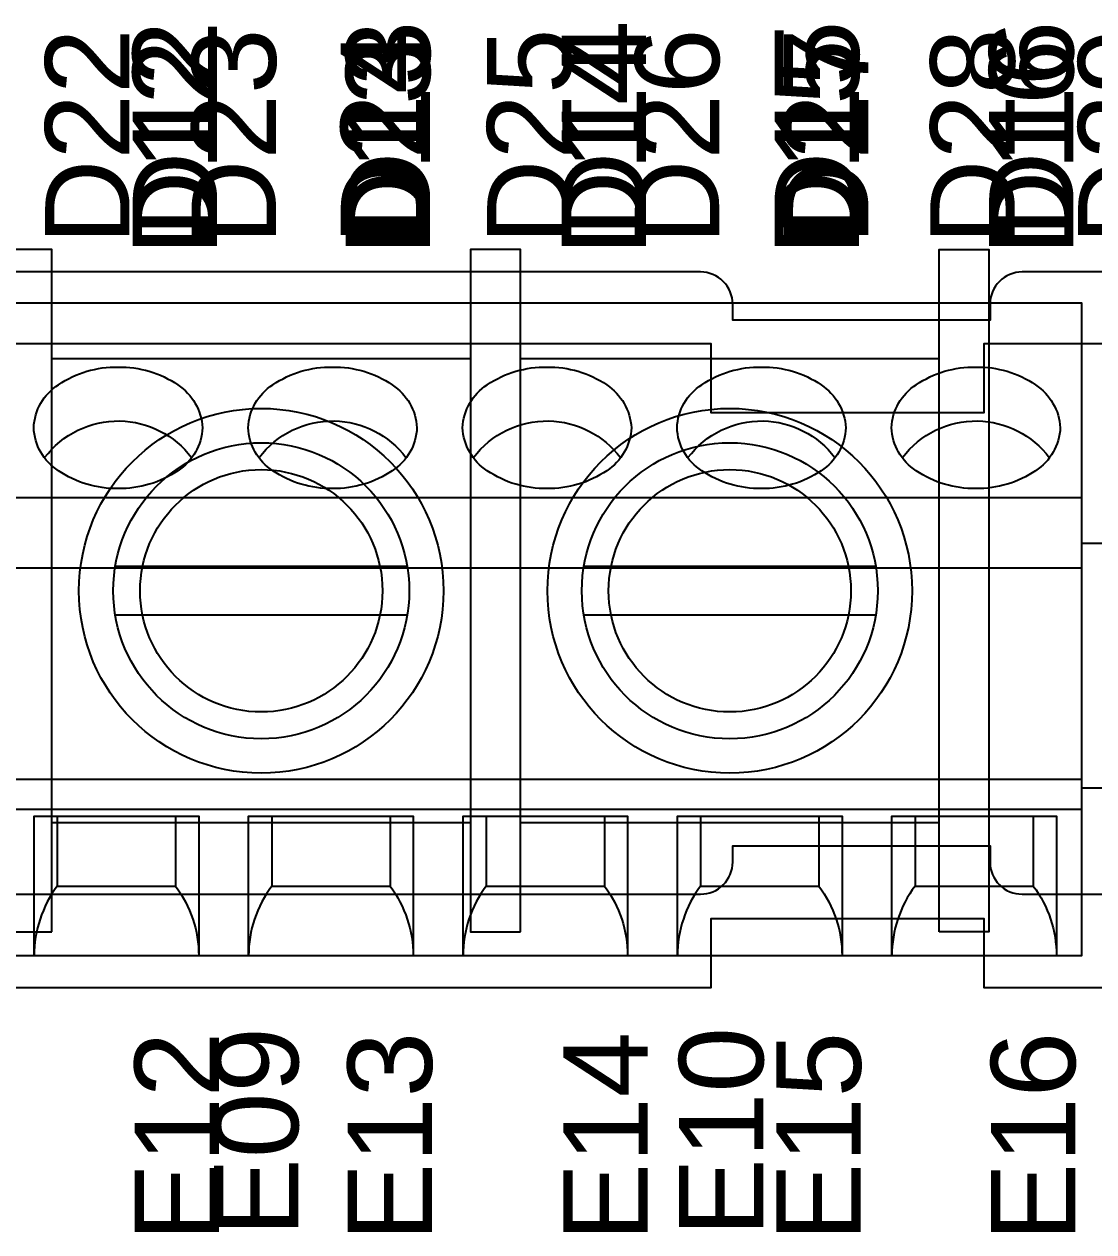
# Model space of a CAD drawing. Extents: x 0.3 to 23.7, y 0.2 to 17.5.
# Drawn here: x 21.396 to 22.394, y 3.216 to 4.342 of the extents above; entities that cross this region are included whole.
import ezdxf

# ---------------------------------------------------------------- set-up
doc = ezdxf.new("R2010")
doc.units = 0
doc.header["$MEASUREMENT"] = 0
for name, color, linetype in [('3_01__0-__EMPTY', 7, 'CONTINUOUS'), ('3_02__91___10__RTD_-_TC', 7, 'CONTINUOUS'), ('3_03__9X___10__RTD', 7, 'CONTINUOUS'), ('3_04__C-___4__DI_-__3__DO_', 7, 'CONTINUOUS'), ('3_05__2X___8__DO__STANDARD', 7, 'CONTINUOUS'), ('3_06__2A___8__DO__STANDARD', 7, 'CONTINUOUS'), ('3_07__2B___8__DO__STANDARD', 7, 'CONTINUOUS'), ('3_08__2C___8__DO__STANDARD', 7, 'CONTINUOUS'), ('3_09__3-___8__DI', 7, 'CONTINUOUS'), ('3_10__5-___8__AI', 7, 'CONTINUOUS'), ('3_11__6-___4__AI_-__4__AO_', 7, 'CONTINUOUS'), ('3_12__D-___14__DI', 7, 'CONTINUOUS'), ('4_01__0-__EMPTY', 7, 'CONTINUOUS'), ('4_02__71___3__AVI__300_VAC', 7, 'CONTINUOUS'), ('4_03__74___3__ACI_-__3__AV', 7, 'CONTINUOUS'), ('4_04__C-___4__DI_-__3__DO_', 7, 'CONTINUOUS'), ('4_05__2X___8__DO__STANDARD', 7, 'CONTINUOUS'), ('4_06__2A___8__DO__STANDARD', 7, 'CONTINUOUS'), ('4_07__2B___8__DO__STANDARD', 7, 'CONTINUOUS'), ('4_08__2C___8__DO__STANDARD', 7, 'CONTINUOUS'), ('4_09__3-___8__DI', 7, 'CONTINUOUS'), ('4_10__5-___8__AI', 7, 'CONTINUOUS'), ('4_11__6-___4__AI_-__4__AO_', 7, 'CONTINUOUS'), ('4_12__D-___14__DI', 7, 'CONTINUOUS')]:
    doc.layers.add(name, color=color, linetype=linetype)
doc.styles.add('ARIAL', font='arial.ttf')

msp = doc.modelspace()

# ---------------------------------------------------------------- linework, layer by layer
at = {"layer": '4_01__0-__EMPTY'}
msp.add_lwpolyline([(21.0619, 3.531), (22.0271, 3.531, 0.414214), (22.057, 3.5608), (22.057, 3.576), (22.297, 3.576), (22.297, 3.5608, 0.414214), (22.3269, 3.531), (22.6846, 3.531, 0.414973), (22.7145, 3.5608), (22.7145, 4.0811, 0.414973), (22.6846, 4.111), (22.3269, 4.111, 0.414214), (22.297, 4.0811), (22.297, 4.066), (22.057, 4.066), (22.057, 4.0811, 0.414214), (22.0271, 4.111), (21.0619, 4.111, 0.414214)], format="xyb", dxfattribs=at)
at = {"layer": '4_02__71___3__AVI__300_VAC'}
msp.add_lwpolyline([(21.03, 3.444), (22.0369, 3.444), (22.0369, 3.444), (22.0369, 3.5082), (22.2912, 3.5082), (22.2912, 3.444), (22.6685, 3.444, 0.423291), (22.7153, 3.4894), (22.7153, 3.9984), (22.7153, 3.9984, 0.423291), (22.6685, 4.0439), (22.2912, 4.0439), (22.2912, 3.9796), (22.0369, 3.9796), (22.0369, 4.0439), (22.0369, 4.0439), (21.03, 4.0439)], format="xyb", dxfattribs=at)
at = {"layer": '4_03__74___3__ACI_-__3__AV'}
for points in [[(21.422, 3.4957), (21.422, 4.1319), (21.3756, 4.1319), (21.3756, 3.4957)], [(21.859, 3.4957), (21.859, 4.1319), (21.8126, 4.1319), (21.8126, 3.4957)], [(22.2496, 3.4957), (22.2496, 4.1319), (22.296, 4.1319), (22.296, 3.4957)]]:
    msp.add_lwpolyline(points, close=True, dxfattribs=at)
for points in [[(21.8126, 4.0301), (21.422, 4.0301)], [(22.2496, 4.0301), (21.859, 4.0301)], [(21.7534, 3.8363), (21.4811, 3.8363)], [(22.1904, 3.8363), (21.9181, 3.8363)], [(21.4811, 3.7913), (21.7534, 3.7913)], [(21.9181, 3.7913), (22.1904, 3.7913)], [(21.8126, 3.5976), (21.422, 3.5976)], [(22.2496, 3.5976), (21.859, 3.5976)]]:
    msp.add_lwpolyline(points, dxfattribs=at)
for centre, radius in [((21.6173, 3.8138), 0.17), ((22.0543, 3.8138), 0.17), ((21.6173, 3.8138), 0.138), ((22.0543, 3.8138), 0.138), ((21.6173, 3.8138), 0.113), ((22.0543, 3.8138), 0.113)]:
    msp.add_circle(centre, radius, dxfattribs=at)
at = {"layer": '4_04__C-___4__DI_-__3__DO_'}
msp.add_lwpolyline([(20.7822, 4.0822), (22.3822, 4.0822), (22.3822, 3.4735), (20.7822, 3.4735)], close=True, dxfattribs=at)
for points in [[(21.4051, 3.9658, -0.244062), (21.4281, 4.0058, -0.154167), (21.4838, 4.0224, -0.154167), (21.5395, 4.0058, -0.236767), (21.5625, 3.9658, -0.24406), (21.5395, 3.9257, -0.154167), (21.4838, 3.9091, -0.154167), (21.4281, 3.9257, -0.244061)], [(21.6051, 3.9658, -0.244062), (21.6281, 4.0058, -0.154167), (21.6838, 4.0224, -0.154167), (21.7395, 4.0058, -0.236767), (21.7625, 3.9658, -0.24406), (21.7395, 3.9257, -0.154167), (21.6838, 3.9091, -0.154167), (21.6281, 3.9257, -0.244061)], [(21.8051, 3.9658, -0.244062), (21.8281, 4.0058, -0.154167), (21.8838, 4.0224, -0.154167), (21.9395, 4.0058, -0.236767), (21.9625, 3.9658, -0.24406), (21.9395, 3.9257, -0.154167), (21.8838, 3.9091, -0.154167), (21.8281, 3.9257, -0.244061)], [(22.0051, 3.9658, -0.244062), (22.0281, 4.0058, -0.154167), (22.0838, 4.0224, -0.154167), (22.1395, 4.0058, -0.236767), (22.1625, 3.9658, -0.24406), (22.1395, 3.9257, -0.154167), (22.0838, 3.9091, -0.154167), (22.0281, 3.9257, -0.244061)], [(22.2051, 3.9658, -0.244062), (22.2281, 4.0058, -0.154167), (22.2838, 4.0224, -0.154167), (22.3395, 4.0058, -0.236767), (22.3625, 3.9658, -0.24406), (22.3395, 3.9257, -0.154167), (22.2838, 3.9091, -0.154167), (22.2281, 3.9257, -0.244061)]]:
    msp.add_lwpolyline(points, format="xyb", close=True, dxfattribs=at)
for points in [[(21.4152, 3.9377, -0.001746), (21.4153, 3.9379, -0.240907), (21.4854, 3.9721, -0.231198), (21.5523, 3.9379, -0.005828), (21.5526, 3.9379)], [(21.6152, 3.9377, -0.001746), (21.6153, 3.9379, -0.240907), (21.6854, 3.9721, -0.231198), (21.7523, 3.9379, -0.005828), (21.7526, 3.9379)], [(21.8152, 3.9377, -0.001746), (21.8153, 3.9379, -0.240907), (21.8854, 3.9721, -0.231198), (21.9523, 3.9379, -0.005828), (21.9526, 3.9379)], [(22.0152, 3.9377, -0.001746), (22.0153, 3.9379, -0.240907), (22.0854, 3.9721, -0.231198), (22.1523, 3.9379, -0.005828), (22.1526, 3.9379)], [(22.2152, 3.9377, -0.001746), (22.2153, 3.9379, -0.240907), (22.2854, 3.9721, -0.231198), (22.3523, 3.9379, -0.005828), (22.3526, 3.9379)], [(22.3822, 3.8581), (22.5429, 3.8581, -0.414169), (22.5822, 3.8187), (22.5822, 3.6691, -0.414258), (22.5429, 3.6298), (22.3822, 3.6298)], [(21.4271, 3.6036), (21.4271, 3.5385, 0.162853), (21.4055, 3.4735, 1.944453)], [(21.5374, 3.6036), (21.5374, 3.5385, -0.162853), (21.559, 3.4735, -1.944453)], [(21.6271, 3.6036), (21.6271, 3.5385, 0.162853), (21.6055, 3.4735, 1.944453)], [(21.7374, 3.6036), (21.7374, 3.5385, -0.162853), (21.759, 3.4735, -1.944453)], [(21.8271, 3.6036), (21.8271, 3.5385, 0.162853), (21.8055, 3.4735, 1.944453)], [(21.9374, 3.6036), (21.9374, 3.5385, -0.162853), (21.959, 3.4735, -1.944453)], [(22.0271, 3.6036), (22.0271, 3.5385, 0.162853), (22.0055, 3.4735, 1.944453)], [(22.1374, 3.6036), (22.1374, 3.5385, -0.162853), (22.159, 3.4735, -1.944453)], [(22.2271, 3.6036), (22.2271, 3.5385, 0.162853), (22.2055, 3.4735, 1.944453)], [(22.3374, 3.6036), (22.3374, 3.5385, -0.162853), (22.359, 3.4735, -1.944453)]]:
    msp.add_lwpolyline(points, format="xyb", dxfattribs=at)
for points in [[(20.7822, 3.9006), (22.3822, 3.9006)], [(20.7822, 3.8352), (22.3822, 3.8352)], [(20.7822, 3.6381), (22.3822, 3.6381)], [(20.7822, 3.6103), (22.3822, 3.6103)], [(21.4055, 3.4735), (21.4055, 3.6036), (21.559, 3.6036), (21.559, 3.4735)], [(21.6055, 3.4735), (21.6055, 3.6036), (21.759, 3.6036), (21.759, 3.4735)], [(21.8055, 3.4735), (21.8055, 3.6036), (21.959, 3.6036), (21.959, 3.4735)], [(22.0055, 3.4735), (22.0055, 3.6036), (22.159, 3.6036), (22.159, 3.4735)], [(22.2055, 3.4735), (22.2055, 3.6036), (22.359, 3.6036), (22.359, 3.4735)], [(21.4271, 3.5385), (21.5374, 3.5385)], [(21.6271, 3.5385), (21.7374, 3.5385)], [(21.8271, 3.5385), (21.9374, 3.5385)], [(22.0271, 3.5385), (22.1374, 3.5385)], [(22.2271, 3.5385), (22.3374, 3.5385)]]:
    msp.add_lwpolyline(points, dxfattribs=at)
at = {"layer": '4_05__2X___8__DO__STANDARD'}
msp.add_lwpolyline([(20.7822, 4.0822), (22.3822, 4.0822), (22.3822, 3.4735), (20.7822, 3.4735)], close=True, dxfattribs=at)
for points in [[(21.4051, 3.9658, -0.244062), (21.4281, 4.0058, -0.154167), (21.4838, 4.0224, -0.154167), (21.5395, 4.0058, -0.236767), (21.5625, 3.9658, -0.24406), (21.5395, 3.9257, -0.154167), (21.4838, 3.9091, -0.154167), (21.4281, 3.9257, -0.244061)], [(21.6051, 3.9658, -0.244062), (21.6281, 4.0058, -0.154167), (21.6838, 4.0224, -0.154167), (21.7395, 4.0058, -0.236767), (21.7625, 3.9658, -0.24406), (21.7395, 3.9257, -0.154167), (21.6838, 3.9091, -0.154167), (21.6281, 3.9257, -0.244061)], [(21.8051, 3.9658, -0.244062), (21.8281, 4.0058, -0.154167), (21.8838, 4.0224, -0.154167), (21.9395, 4.0058, -0.236767), (21.9625, 3.9658, -0.24406), (21.9395, 3.9257, -0.154167), (21.8838, 3.9091, -0.154167), (21.8281, 3.9257, -0.244061)], [(22.0051, 3.9658, -0.244062), (22.0281, 4.0058, -0.154167), (22.0838, 4.0224, -0.154167), (22.1395, 4.0058, -0.236767), (22.1625, 3.9658, -0.24406), (22.1395, 3.9257, -0.154167), (22.0838, 3.9091, -0.154167), (22.0281, 3.9257, -0.244061)], [(22.2051, 3.9658, -0.244062), (22.2281, 4.0058, -0.154167), (22.2838, 4.0224, -0.154167), (22.3395, 4.0058, -0.236767), (22.3625, 3.9658, -0.24406), (22.3395, 3.9257, -0.154167), (22.2838, 3.9091, -0.154167), (22.2281, 3.9257, -0.244061)]]:
    msp.add_lwpolyline(points, format="xyb", close=True, dxfattribs=at)
for points in [[(21.4152, 3.9377, -0.001746), (21.4153, 3.9379, -0.240907), (21.4854, 3.9721, -0.231198), (21.5523, 3.9379, -0.005828), (21.5526, 3.9379)], [(21.6152, 3.9377, -0.001746), (21.6153, 3.9379, -0.240907), (21.6854, 3.9721, -0.231198), (21.7523, 3.9379, -0.005828), (21.7526, 3.9379)], [(21.8152, 3.9377, -0.001746), (21.8153, 3.9379, -0.240907), (21.8854, 3.9721, -0.231198), (21.9523, 3.9379, -0.005828), (21.9526, 3.9379)], [(22.0152, 3.9377, -0.001746), (22.0153, 3.9379, -0.240907), (22.0854, 3.9721, -0.231198), (22.1523, 3.9379, -0.005828), (22.1526, 3.9379)], [(22.2152, 3.9377, -0.001746), (22.2153, 3.9379, -0.240907), (22.2854, 3.9721, -0.231198), (22.3523, 3.9379, -0.005828), (22.3526, 3.9379)], [(22.3822, 3.8581), (22.5429, 3.8581, -0.414169), (22.5822, 3.8187), (22.5822, 3.6691, -0.414258), (22.5429, 3.6298), (22.3822, 3.6298)], [(21.4271, 3.6036), (21.4271, 3.5385, 0.162853), (21.4055, 3.4735, 1.944453)], [(21.5374, 3.6036), (21.5374, 3.5385, -0.162853), (21.559, 3.4735, -1.944453)], [(21.6271, 3.6036), (21.6271, 3.5385, 0.162853), (21.6055, 3.4735, 1.944453)], [(21.7374, 3.6036), (21.7374, 3.5385, -0.162853), (21.759, 3.4735, -1.944453)], [(21.8271, 3.6036), (21.8271, 3.5385, 0.162853), (21.8055, 3.4735, 1.944453)], [(21.9374, 3.6036), (21.9374, 3.5385, -0.162853), (21.959, 3.4735, -1.944453)], [(22.0271, 3.6036), (22.0271, 3.5385, 0.162853), (22.0055, 3.4735, 1.944453)], [(22.1374, 3.6036), (22.1374, 3.5385, -0.162853), (22.159, 3.4735, -1.944453)], [(22.2271, 3.6036), (22.2271, 3.5385, 0.162853), (22.2055, 3.4735, 1.944453)], [(22.3374, 3.6036), (22.3374, 3.5385, -0.162853), (22.359, 3.4735, -1.944453)]]:
    msp.add_lwpolyline(points, format="xyb", dxfattribs=at)
for points in [[(20.7822, 3.9006), (22.3822, 3.9006)], [(20.7822, 3.8352), (22.3822, 3.8352)], [(20.7822, 3.6381), (22.3822, 3.6381)], [(20.7822, 3.6103), (22.3822, 3.6103)], [(21.4055, 3.4735), (21.4055, 3.6036), (21.559, 3.6036), (21.559, 3.4735)], [(21.6055, 3.4735), (21.6055, 3.6036), (21.759, 3.6036), (21.759, 3.4735)], [(21.8055, 3.4735), (21.8055, 3.6036), (21.959, 3.6036), (21.959, 3.4735)], [(22.0055, 3.4735), (22.0055, 3.6036), (22.159, 3.6036), (22.159, 3.4735)], [(22.2055, 3.4735), (22.2055, 3.6036), (22.359, 3.6036), (22.359, 3.4735)], [(21.4271, 3.5385), (21.5374, 3.5385)], [(21.6271, 3.5385), (21.7374, 3.5385)], [(21.8271, 3.5385), (21.9374, 3.5385)], [(22.0271, 3.5385), (22.1374, 3.5385)], [(22.2271, 3.5385), (22.3374, 3.5385)]]:
    msp.add_lwpolyline(points, dxfattribs=at)
at = {"layer": '4_06__2A___8__DO__STANDARD'}
msp.add_lwpolyline([(20.7822, 4.0822), (22.3822, 4.0822), (22.3822, 3.4735), (20.7822, 3.4735)], close=True, dxfattribs=at)
for points in [[(21.4051, 3.9658, -0.244062), (21.4281, 4.0058, -0.154167), (21.4838, 4.0224, -0.154167), (21.5395, 4.0058, -0.236767), (21.5625, 3.9658, -0.24406), (21.5395, 3.9257, -0.154167), (21.4838, 3.9091, -0.154167), (21.4281, 3.9257, -0.244061)], [(21.6051, 3.9658, -0.244062), (21.6281, 4.0058, -0.154167), (21.6838, 4.0224, -0.154167), (21.7395, 4.0058, -0.236767), (21.7625, 3.9658, -0.24406), (21.7395, 3.9257, -0.154167), (21.6838, 3.9091, -0.154167), (21.6281, 3.9257, -0.244061)], [(21.8051, 3.9658, -0.244062), (21.8281, 4.0058, -0.154167), (21.8838, 4.0224, -0.154167), (21.9395, 4.0058, -0.236767), (21.9625, 3.9658, -0.24406), (21.9395, 3.9257, -0.154167), (21.8838, 3.9091, -0.154167), (21.8281, 3.9257, -0.244061)], [(22.0051, 3.9658, -0.244062), (22.0281, 4.0058, -0.154167), (22.0838, 4.0224, -0.154167), (22.1395, 4.0058, -0.236767), (22.1625, 3.9658, -0.24406), (22.1395, 3.9257, -0.154167), (22.0838, 3.9091, -0.154167), (22.0281, 3.9257, -0.244061)], [(22.2051, 3.9658, -0.244062), (22.2281, 4.0058, -0.154167), (22.2838, 4.0224, -0.154167), (22.3395, 4.0058, -0.236767), (22.3625, 3.9658, -0.24406), (22.3395, 3.9257, -0.154167), (22.2838, 3.9091, -0.154167), (22.2281, 3.9257, -0.244061)]]:
    msp.add_lwpolyline(points, format="xyb", close=True, dxfattribs=at)
for points in [[(21.4152, 3.9377, -0.001746), (21.4153, 3.9379, -0.240907), (21.4854, 3.9721, -0.231198), (21.5523, 3.9379, -0.005828), (21.5526, 3.9379)], [(21.6152, 3.9377, -0.001746), (21.6153, 3.9379, -0.240907), (21.6854, 3.9721, -0.231198), (21.7523, 3.9379, -0.005828), (21.7526, 3.9379)], [(21.8152, 3.9377, -0.001746), (21.8153, 3.9379, -0.240907), (21.8854, 3.9721, -0.231198), (21.9523, 3.9379, -0.005828), (21.9526, 3.9379)], [(22.0152, 3.9377, -0.001746), (22.0153, 3.9379, -0.240907), (22.0854, 3.9721, -0.231198), (22.1523, 3.9379, -0.005828), (22.1526, 3.9379)], [(22.2152, 3.9377, -0.001746), (22.2153, 3.9379, -0.240907), (22.2854, 3.9721, -0.231198), (22.3523, 3.9379, -0.005828), (22.3526, 3.9379)], [(22.3822, 3.8581), (22.5429, 3.8581, -0.414169), (22.5822, 3.8187), (22.5822, 3.6691, -0.414258), (22.5429, 3.6298), (22.3822, 3.6298)], [(21.4271, 3.6036), (21.4271, 3.5385, 0.162853), (21.4055, 3.4735, 1.944453)], [(21.5374, 3.6036), (21.5374, 3.5385, -0.162853), (21.559, 3.4735, -1.944453)], [(21.6271, 3.6036), (21.6271, 3.5385, 0.162853), (21.6055, 3.4735, 1.944453)], [(21.7374, 3.6036), (21.7374, 3.5385, -0.162853), (21.759, 3.4735, -1.944453)], [(21.8271, 3.6036), (21.8271, 3.5385, 0.162853), (21.8055, 3.4735, 1.944453)], [(21.9374, 3.6036), (21.9374, 3.5385, -0.162853), (21.959, 3.4735, -1.944453)], [(22.0271, 3.6036), (22.0271, 3.5385, 0.162853), (22.0055, 3.4735, 1.944453)], [(22.1374, 3.6036), (22.1374, 3.5385, -0.162853), (22.159, 3.4735, -1.944453)], [(22.2271, 3.6036), (22.2271, 3.5385, 0.162853), (22.2055, 3.4735, 1.944453)], [(22.3374, 3.6036), (22.3374, 3.5385, -0.162853), (22.359, 3.4735, -1.944453)]]:
    msp.add_lwpolyline(points, format="xyb", dxfattribs=at)
for points in [[(20.7822, 3.9006), (22.3822, 3.9006)], [(20.7822, 3.8352), (22.3822, 3.8352)], [(20.7822, 3.6381), (22.3822, 3.6381)], [(20.7822, 3.6103), (22.3822, 3.6103)], [(21.4055, 3.4735), (21.4055, 3.6036), (21.559, 3.6036), (21.559, 3.4735)], [(21.6055, 3.4735), (21.6055, 3.6036), (21.759, 3.6036), (21.759, 3.4735)], [(21.8055, 3.4735), (21.8055, 3.6036), (21.959, 3.6036), (21.959, 3.4735)], [(22.0055, 3.4735), (22.0055, 3.6036), (22.159, 3.6036), (22.159, 3.4735)], [(22.2055, 3.4735), (22.2055, 3.6036), (22.359, 3.6036), (22.359, 3.4735)], [(21.4271, 3.5385), (21.5374, 3.5385)], [(21.6271, 3.5385), (21.7374, 3.5385)], [(21.8271, 3.5385), (21.9374, 3.5385)], [(22.0271, 3.5385), (22.1374, 3.5385)], [(22.2271, 3.5385), (22.3374, 3.5385)]]:
    msp.add_lwpolyline(points, dxfattribs=at)
at = {"layer": '4_07__2B___8__DO__STANDARD'}
msp.add_lwpolyline([(20.7822, 4.0822), (22.3822, 4.0822), (22.3822, 3.4735), (20.7822, 3.4735)], close=True, dxfattribs=at)
for points in [[(21.4051, 3.9658, -0.244062), (21.4281, 4.0058, -0.154167), (21.4838, 4.0224, -0.154167), (21.5395, 4.0058, -0.236767), (21.5625, 3.9658, -0.24406), (21.5395, 3.9257, -0.154167), (21.4838, 3.9091, -0.154167), (21.4281, 3.9257, -0.244061)], [(21.6051, 3.9658, -0.244062), (21.6281, 4.0058, -0.154167), (21.6838, 4.0224, -0.154167), (21.7395, 4.0058, -0.236767), (21.7625, 3.9658, -0.24406), (21.7395, 3.9257, -0.154167), (21.6838, 3.9091, -0.154167), (21.6281, 3.9257, -0.244061)], [(21.8051, 3.9658, -0.244062), (21.8281, 4.0058, -0.154167), (21.8838, 4.0224, -0.154167), (21.9395, 4.0058, -0.236767), (21.9625, 3.9658, -0.24406), (21.9395, 3.9257, -0.154167), (21.8838, 3.9091, -0.154167), (21.8281, 3.9257, -0.244061)], [(22.0051, 3.9658, -0.244062), (22.0281, 4.0058, -0.154167), (22.0838, 4.0224, -0.154167), (22.1395, 4.0058, -0.236767), (22.1625, 3.9658, -0.24406), (22.1395, 3.9257, -0.154167), (22.0838, 3.9091, -0.154167), (22.0281, 3.9257, -0.244061)], [(22.2051, 3.9658, -0.244062), (22.2281, 4.0058, -0.154167), (22.2838, 4.0224, -0.154167), (22.3395, 4.0058, -0.236767), (22.3625, 3.9658, -0.24406), (22.3395, 3.9257, -0.154167), (22.2838, 3.9091, -0.154167), (22.2281, 3.9257, -0.244061)]]:
    msp.add_lwpolyline(points, format="xyb", close=True, dxfattribs=at)
for points in [[(21.4152, 3.9377, -0.001746), (21.4153, 3.9379, -0.240907), (21.4854, 3.9721, -0.231198), (21.5523, 3.9379, -0.005828), (21.5526, 3.9379)], [(21.6152, 3.9377, -0.001746), (21.6153, 3.9379, -0.240907), (21.6854, 3.9721, -0.231198), (21.7523, 3.9379, -0.005828), (21.7526, 3.9379)], [(21.8152, 3.9377, -0.001746), (21.8153, 3.9379, -0.240907), (21.8854, 3.9721, -0.231198), (21.9523, 3.9379, -0.005828), (21.9526, 3.9379)], [(22.0152, 3.9377, -0.001746), (22.0153, 3.9379, -0.240907), (22.0854, 3.9721, -0.231198), (22.1523, 3.9379, -0.005828), (22.1526, 3.9379)], [(22.2152, 3.9377, -0.001746), (22.2153, 3.9379, -0.240907), (22.2854, 3.9721, -0.231198), (22.3523, 3.9379, -0.005828), (22.3526, 3.9379)], [(22.3822, 3.8581), (22.5429, 3.8581, -0.414169), (22.5822, 3.8187), (22.5822, 3.6691, -0.414258), (22.5429, 3.6298), (22.3822, 3.6298)], [(21.4271, 3.6036), (21.4271, 3.5385, 0.162853), (21.4055, 3.4735, 1.944453)], [(21.5374, 3.6036), (21.5374, 3.5385, -0.162853), (21.559, 3.4735, -1.944453)], [(21.6271, 3.6036), (21.6271, 3.5385, 0.162853), (21.6055, 3.4735, 1.944453)], [(21.7374, 3.6036), (21.7374, 3.5385, -0.162853), (21.759, 3.4735, -1.944453)], [(21.8271, 3.6036), (21.8271, 3.5385, 0.162853), (21.8055, 3.4735, 1.944453)], [(21.9374, 3.6036), (21.9374, 3.5385, -0.162853), (21.959, 3.4735, -1.944453)], [(22.0271, 3.6036), (22.0271, 3.5385, 0.162853), (22.0055, 3.4735, 1.944453)], [(22.1374, 3.6036), (22.1374, 3.5385, -0.162853), (22.159, 3.4735, -1.944453)], [(22.2271, 3.6036), (22.2271, 3.5385, 0.162853), (22.2055, 3.4735, 1.944453)], [(22.3374, 3.6036), (22.3374, 3.5385, -0.162853), (22.359, 3.4735, -1.944453)]]:
    msp.add_lwpolyline(points, format="xyb", dxfattribs=at)
for points in [[(20.7822, 3.9006), (22.3822, 3.9006)], [(20.7822, 3.8352), (22.3822, 3.8352)], [(20.7822, 3.6381), (22.3822, 3.6381)], [(20.7822, 3.6103), (22.3822, 3.6103)], [(21.4055, 3.4735), (21.4055, 3.6036), (21.559, 3.6036), (21.559, 3.4735)], [(21.6055, 3.4735), (21.6055, 3.6036), (21.759, 3.6036), (21.759, 3.4735)], [(21.8055, 3.4735), (21.8055, 3.6036), (21.959, 3.6036), (21.959, 3.4735)], [(22.0055, 3.4735), (22.0055, 3.6036), (22.159, 3.6036), (22.159, 3.4735)], [(22.2055, 3.4735), (22.2055, 3.6036), (22.359, 3.6036), (22.359, 3.4735)], [(21.4271, 3.5385), (21.5374, 3.5385)], [(21.6271, 3.5385), (21.7374, 3.5385)], [(21.8271, 3.5385), (21.9374, 3.5385)], [(22.0271, 3.5385), (22.1374, 3.5385)], [(22.2271, 3.5385), (22.3374, 3.5385)]]:
    msp.add_lwpolyline(points, dxfattribs=at)
at = {"layer": '4_08__2C___8__DO__STANDARD'}
msp.add_lwpolyline([(20.7822, 4.0822), (22.3822, 4.0822), (22.3822, 3.4735), (20.7822, 3.4735)], close=True, dxfattribs=at)
for points in [[(21.4051, 3.9658, -0.244062), (21.4281, 4.0058, -0.154167), (21.4838, 4.0224, -0.154167), (21.5395, 4.0058, -0.236767), (21.5625, 3.9658, -0.24406), (21.5395, 3.9257, -0.154167), (21.4838, 3.9091, -0.154167), (21.4281, 3.9257, -0.244061)], [(21.6051, 3.9658, -0.244062), (21.6281, 4.0058, -0.154167), (21.6838, 4.0224, -0.154167), (21.7395, 4.0058, -0.236767), (21.7625, 3.9658, -0.24406), (21.7395, 3.9257, -0.154167), (21.6838, 3.9091, -0.154167), (21.6281, 3.9257, -0.244061)], [(21.8051, 3.9658, -0.244062), (21.8281, 4.0058, -0.154167), (21.8838, 4.0224, -0.154167), (21.9395, 4.0058, -0.236767), (21.9625, 3.9658, -0.24406), (21.9395, 3.9257, -0.154167), (21.8838, 3.9091, -0.154167), (21.8281, 3.9257, -0.244061)], [(22.0051, 3.9658, -0.244062), (22.0281, 4.0058, -0.154167), (22.0838, 4.0224, -0.154167), (22.1395, 4.0058, -0.236767), (22.1625, 3.9658, -0.24406), (22.1395, 3.9257, -0.154167), (22.0838, 3.9091, -0.154167), (22.0281, 3.9257, -0.244061)], [(22.2051, 3.9658, -0.244062), (22.2281, 4.0058, -0.154167), (22.2838, 4.0224, -0.154167), (22.3395, 4.0058, -0.236767), (22.3625, 3.9658, -0.24406), (22.3395, 3.9257, -0.154167), (22.2838, 3.9091, -0.154167), (22.2281, 3.9257, -0.244061)]]:
    msp.add_lwpolyline(points, format="xyb", close=True, dxfattribs=at)
for points in [[(21.4152, 3.9377, -0.001746), (21.4153, 3.9379, -0.240907), (21.4854, 3.9721, -0.231198), (21.5523, 3.9379, -0.005828), (21.5526, 3.9379)], [(21.6152, 3.9377, -0.001746), (21.6153, 3.9379, -0.240907), (21.6854, 3.9721, -0.231198), (21.7523, 3.9379, -0.005828), (21.7526, 3.9379)], [(21.8152, 3.9377, -0.001746), (21.8153, 3.9379, -0.240907), (21.8854, 3.9721, -0.231198), (21.9523, 3.9379, -0.005828), (21.9526, 3.9379)], [(22.0152, 3.9377, -0.001746), (22.0153, 3.9379, -0.240907), (22.0854, 3.9721, -0.231198), (22.1523, 3.9379, -0.005828), (22.1526, 3.9379)], [(22.2152, 3.9377, -0.001746), (22.2153, 3.9379, -0.240907), (22.2854, 3.9721, -0.231198), (22.3523, 3.9379, -0.005828), (22.3526, 3.9379)], [(22.3822, 3.8581), (22.5429, 3.8581, -0.414169), (22.5822, 3.8187), (22.5822, 3.6691, -0.414258), (22.5429, 3.6298), (22.3822, 3.6298)], [(21.4271, 3.6036), (21.4271, 3.5385, 0.162853), (21.4055, 3.4735, 1.944453)], [(21.5374, 3.6036), (21.5374, 3.5385, -0.162853), (21.559, 3.4735, -1.944453)], [(21.6271, 3.6036), (21.6271, 3.5385, 0.162853), (21.6055, 3.4735, 1.944453)], [(21.7374, 3.6036), (21.7374, 3.5385, -0.162853), (21.759, 3.4735, -1.944453)], [(21.8271, 3.6036), (21.8271, 3.5385, 0.162853), (21.8055, 3.4735, 1.944453)], [(21.9374, 3.6036), (21.9374, 3.5385, -0.162853), (21.959, 3.4735, -1.944453)], [(22.0271, 3.6036), (22.0271, 3.5385, 0.162853), (22.0055, 3.4735, 1.944453)], [(22.1374, 3.6036), (22.1374, 3.5385, -0.162853), (22.159, 3.4735, -1.944453)], [(22.2271, 3.6036), (22.2271, 3.5385, 0.162853), (22.2055, 3.4735, 1.944453)], [(22.3374, 3.6036), (22.3374, 3.5385, -0.162853), (22.359, 3.4735, -1.944453)]]:
    msp.add_lwpolyline(points, format="xyb", dxfattribs=at)
for points in [[(20.7822, 3.9006), (22.3822, 3.9006)], [(20.7822, 3.8352), (22.3822, 3.8352)], [(20.7822, 3.6381), (22.3822, 3.6381)], [(20.7822, 3.6103), (22.3822, 3.6103)], [(21.4055, 3.4735), (21.4055, 3.6036), (21.559, 3.6036), (21.559, 3.4735)], [(21.6055, 3.4735), (21.6055, 3.6036), (21.759, 3.6036), (21.759, 3.4735)], [(21.8055, 3.4735), (21.8055, 3.6036), (21.959, 3.6036), (21.959, 3.4735)], [(22.0055, 3.4735), (22.0055, 3.6036), (22.159, 3.6036), (22.159, 3.4735)], [(22.2055, 3.4735), (22.2055, 3.6036), (22.359, 3.6036), (22.359, 3.4735)], [(21.4271, 3.5385), (21.5374, 3.5385)], [(21.6271, 3.5385), (21.7374, 3.5385)], [(21.8271, 3.5385), (21.9374, 3.5385)], [(22.0271, 3.5385), (22.1374, 3.5385)], [(22.2271, 3.5385), (22.3374, 3.5385)]]:
    msp.add_lwpolyline(points, dxfattribs=at)
at = {"layer": '4_09__3-___8__DI'}
msp.add_lwpolyline([(20.7822, 4.0822), (22.3822, 4.0822), (22.3822, 3.4735), (20.7822, 3.4735)], close=True, dxfattribs=at)
for points in [[(21.4051, 3.9658, -0.244062), (21.4281, 4.0058, -0.154167), (21.4838, 4.0224, -0.154167), (21.5395, 4.0058, -0.236767), (21.5625, 3.9658, -0.24406), (21.5395, 3.9257, -0.154167), (21.4838, 3.9091, -0.154167), (21.4281, 3.9257, -0.244061)], [(21.6051, 3.9658, -0.244062), (21.6281, 4.0058, -0.154167), (21.6838, 4.0224, -0.154167), (21.7395, 4.0058, -0.236767), (21.7625, 3.9658, -0.24406), (21.7395, 3.9257, -0.154167), (21.6838, 3.9091, -0.154167), (21.6281, 3.9257, -0.244061)], [(21.8051, 3.9658, -0.244062), (21.8281, 4.0058, -0.154167), (21.8838, 4.0224, -0.154167), (21.9395, 4.0058, -0.236767), (21.9625, 3.9658, -0.24406), (21.9395, 3.9257, -0.154167), (21.8838, 3.9091, -0.154167), (21.8281, 3.9257, -0.244061)], [(22.0051, 3.9658, -0.244062), (22.0281, 4.0058, -0.154167), (22.0838, 4.0224, -0.154167), (22.1395, 4.0058, -0.236767), (22.1625, 3.9658, -0.24406), (22.1395, 3.9257, -0.154167), (22.0838, 3.9091, -0.154167), (22.0281, 3.9257, -0.244061)], [(22.2051, 3.9658, -0.244062), (22.2281, 4.0058, -0.154167), (22.2838, 4.0224, -0.154167), (22.3395, 4.0058, -0.236767), (22.3625, 3.9658, -0.24406), (22.3395, 3.9257, -0.154167), (22.2838, 3.9091, -0.154167), (22.2281, 3.9257, -0.244061)]]:
    msp.add_lwpolyline(points, format="xyb", close=True, dxfattribs=at)
for points in [[(21.4152, 3.9377, -0.001746), (21.4153, 3.9379, -0.240907), (21.4854, 3.9721, -0.231198), (21.5523, 3.9379, -0.005828), (21.5526, 3.9379)], [(21.6152, 3.9377, -0.001746), (21.6153, 3.9379, -0.240907), (21.6854, 3.9721, -0.231198), (21.7523, 3.9379, -0.005828), (21.7526, 3.9379)], [(21.8152, 3.9377, -0.001746), (21.8153, 3.9379, -0.240907), (21.8854, 3.9721, -0.231198), (21.9523, 3.9379, -0.005828), (21.9526, 3.9379)], [(22.0152, 3.9377, -0.001746), (22.0153, 3.9379, -0.240907), (22.0854, 3.9721, -0.231198), (22.1523, 3.9379, -0.005828), (22.1526, 3.9379)], [(22.2152, 3.9377, -0.001746), (22.2153, 3.9379, -0.240907), (22.2854, 3.9721, -0.231198), (22.3523, 3.9379, -0.005828), (22.3526, 3.9379)], [(22.3822, 3.8581), (22.5429, 3.8581, -0.414169), (22.5822, 3.8187), (22.5822, 3.6691, -0.414258), (22.5429, 3.6298), (22.3822, 3.6298)], [(21.4271, 3.6036), (21.4271, 3.5385, 0.162853), (21.4055, 3.4735, 1.944453)], [(21.5374, 3.6036), (21.5374, 3.5385, -0.162853), (21.559, 3.4735, -1.944453)], [(21.6271, 3.6036), (21.6271, 3.5385, 0.162853), (21.6055, 3.4735, 1.944453)], [(21.7374, 3.6036), (21.7374, 3.5385, -0.162853), (21.759, 3.4735, -1.944453)], [(21.8271, 3.6036), (21.8271, 3.5385, 0.162853), (21.8055, 3.4735, 1.944453)], [(21.9374, 3.6036), (21.9374, 3.5385, -0.162853), (21.959, 3.4735, -1.944453)], [(22.0271, 3.6036), (22.0271, 3.5385, 0.162853), (22.0055, 3.4735, 1.944453)], [(22.1374, 3.6036), (22.1374, 3.5385, -0.162853), (22.159, 3.4735, -1.944453)], [(22.2271, 3.6036), (22.2271, 3.5385, 0.162853), (22.2055, 3.4735, 1.944453)], [(22.3374, 3.6036), (22.3374, 3.5385, -0.162853), (22.359, 3.4735, -1.944453)]]:
    msp.add_lwpolyline(points, format="xyb", dxfattribs=at)
for points in [[(20.7822, 3.9006), (22.3822, 3.9006)], [(20.7822, 3.8352), (22.3822, 3.8352)], [(20.7822, 3.6381), (22.3822, 3.6381)], [(20.7822, 3.6103), (22.3822, 3.6103)], [(21.4055, 3.4735), (21.4055, 3.6036), (21.559, 3.6036), (21.559, 3.4735)], [(21.6055, 3.4735), (21.6055, 3.6036), (21.759, 3.6036), (21.759, 3.4735)], [(21.8055, 3.4735), (21.8055, 3.6036), (21.959, 3.6036), (21.959, 3.4735)], [(22.0055, 3.4735), (22.0055, 3.6036), (22.159, 3.6036), (22.159, 3.4735)], [(22.2055, 3.4735), (22.2055, 3.6036), (22.359, 3.6036), (22.359, 3.4735)], [(21.4271, 3.5385), (21.5374, 3.5385)], [(21.6271, 3.5385), (21.7374, 3.5385)], [(21.8271, 3.5385), (21.9374, 3.5385)], [(22.0271, 3.5385), (22.1374, 3.5385)], [(22.2271, 3.5385), (22.3374, 3.5385)]]:
    msp.add_lwpolyline(points, dxfattribs=at)
at = {"layer": '4_10__5-___8__AI'}
msp.add_lwpolyline([(20.7822, 4.0822), (22.3822, 4.0822), (22.3822, 3.4735), (20.7822, 3.4735)], close=True, dxfattribs=at)
for points in [[(21.4051, 3.9658, -0.244062), (21.4281, 4.0058, -0.154167), (21.4838, 4.0224, -0.154167), (21.5395, 4.0058, -0.236767), (21.5625, 3.9658, -0.24406), (21.5395, 3.9257, -0.154167), (21.4838, 3.9091, -0.154167), (21.4281, 3.9257, -0.244061)], [(21.6051, 3.9658, -0.244062), (21.6281, 4.0058, -0.154167), (21.6838, 4.0224, -0.154167), (21.7395, 4.0058, -0.236767), (21.7625, 3.9658, -0.24406), (21.7395, 3.9257, -0.154167), (21.6838, 3.9091, -0.154167), (21.6281, 3.9257, -0.244061)], [(21.8051, 3.9658, -0.244062), (21.8281, 4.0058, -0.154167), (21.8838, 4.0224, -0.154167), (21.9395, 4.0058, -0.236767), (21.9625, 3.9658, -0.24406), (21.9395, 3.9257, -0.154167), (21.8838, 3.9091, -0.154167), (21.8281, 3.9257, -0.244061)], [(22.0051, 3.9658, -0.244062), (22.0281, 4.0058, -0.154167), (22.0838, 4.0224, -0.154167), (22.1395, 4.0058, -0.236767), (22.1625, 3.9658, -0.24406), (22.1395, 3.9257, -0.154167), (22.0838, 3.9091, -0.154167), (22.0281, 3.9257, -0.244061)], [(22.2051, 3.9658, -0.244062), (22.2281, 4.0058, -0.154167), (22.2838, 4.0224, -0.154167), (22.3395, 4.0058, -0.236767), (22.3625, 3.9658, -0.24406), (22.3395, 3.9257, -0.154167), (22.2838, 3.9091, -0.154167), (22.2281, 3.9257, -0.244061)]]:
    msp.add_lwpolyline(points, format="xyb", close=True, dxfattribs=at)
for points in [[(21.4152, 3.9377, -0.001746), (21.4153, 3.9379, -0.240907), (21.4854, 3.9721, -0.231198), (21.5523, 3.9379, -0.005828), (21.5526, 3.9379)], [(21.6152, 3.9377, -0.001746), (21.6153, 3.9379, -0.240907), (21.6854, 3.9721, -0.231198), (21.7523, 3.9379, -0.005828), (21.7526, 3.9379)], [(21.8152, 3.9377, -0.001746), (21.8153, 3.9379, -0.240907), (21.8854, 3.9721, -0.231198), (21.9523, 3.9379, -0.005828), (21.9526, 3.9379)], [(22.0152, 3.9377, -0.001746), (22.0153, 3.9379, -0.240907), (22.0854, 3.9721, -0.231198), (22.1523, 3.9379, -0.005828), (22.1526, 3.9379)], [(22.2152, 3.9377, -0.001746), (22.2153, 3.9379, -0.240907), (22.2854, 3.9721, -0.231198), (22.3523, 3.9379, -0.005828), (22.3526, 3.9379)], [(22.3822, 3.8581), (22.5429, 3.8581, -0.414169), (22.5822, 3.8187), (22.5822, 3.6691, -0.414258), (22.5429, 3.6298), (22.3822, 3.6298)], [(21.4271, 3.6036), (21.4271, 3.5385, 0.162853), (21.4055, 3.4735, 1.944453)], [(21.5374, 3.6036), (21.5374, 3.5385, -0.162853), (21.559, 3.4735, -1.944453)], [(21.6271, 3.6036), (21.6271, 3.5385, 0.162853), (21.6055, 3.4735, 1.944453)], [(21.7374, 3.6036), (21.7374, 3.5385, -0.162853), (21.759, 3.4735, -1.944453)], [(21.8271, 3.6036), (21.8271, 3.5385, 0.162853), (21.8055, 3.4735, 1.944453)], [(21.9374, 3.6036), (21.9374, 3.5385, -0.162853), (21.959, 3.4735, -1.944453)], [(22.0271, 3.6036), (22.0271, 3.5385, 0.162853), (22.0055, 3.4735, 1.944453)], [(22.1374, 3.6036), (22.1374, 3.5385, -0.162853), (22.159, 3.4735, -1.944453)], [(22.2271, 3.6036), (22.2271, 3.5385, 0.162853), (22.2055, 3.4735, 1.944453)], [(22.3374, 3.6036), (22.3374, 3.5385, -0.162853), (22.359, 3.4735, -1.944453)]]:
    msp.add_lwpolyline(points, format="xyb", dxfattribs=at)
for points in [[(20.7822, 3.9006), (22.3822, 3.9006)], [(20.7822, 3.8352), (22.3822, 3.8352)], [(20.7822, 3.6381), (22.3822, 3.6381)], [(20.7822, 3.6103), (22.3822, 3.6103)], [(21.4055, 3.4735), (21.4055, 3.6036), (21.559, 3.6036), (21.559, 3.4735)], [(21.6055, 3.4735), (21.6055, 3.6036), (21.759, 3.6036), (21.759, 3.4735)], [(21.8055, 3.4735), (21.8055, 3.6036), (21.959, 3.6036), (21.959, 3.4735)], [(22.0055, 3.4735), (22.0055, 3.6036), (22.159, 3.6036), (22.159, 3.4735)], [(22.2055, 3.4735), (22.2055, 3.6036), (22.359, 3.6036), (22.359, 3.4735)], [(21.4271, 3.5385), (21.5374, 3.5385)], [(21.6271, 3.5385), (21.7374, 3.5385)], [(21.8271, 3.5385), (21.9374, 3.5385)], [(22.0271, 3.5385), (22.1374, 3.5385)], [(22.2271, 3.5385), (22.3374, 3.5385)]]:
    msp.add_lwpolyline(points, dxfattribs=at)
at = {"layer": '4_11__6-___4__AI_-__4__AO_'}
msp.add_lwpolyline([(20.7822, 4.0822), (22.3822, 4.0822), (22.3822, 3.4735), (20.7822, 3.4735)], close=True, dxfattribs=at)
for points in [[(21.4051, 3.9658, -0.244062), (21.4281, 4.0058, -0.154167), (21.4838, 4.0224, -0.154167), (21.5395, 4.0058, -0.236767), (21.5625, 3.9658, -0.24406), (21.5395, 3.9257, -0.154167), (21.4838, 3.9091, -0.154167), (21.4281, 3.9257, -0.244061)], [(21.6051, 3.9658, -0.244062), (21.6281, 4.0058, -0.154167), (21.6838, 4.0224, -0.154167), (21.7395, 4.0058, -0.236767), (21.7625, 3.9658, -0.24406), (21.7395, 3.9257, -0.154167), (21.6838, 3.9091, -0.154167), (21.6281, 3.9257, -0.244061)], [(21.8051, 3.9658, -0.244062), (21.8281, 4.0058, -0.154167), (21.8838, 4.0224, -0.154167), (21.9395, 4.0058, -0.236767), (21.9625, 3.9658, -0.24406), (21.9395, 3.9257, -0.154167), (21.8838, 3.9091, -0.154167), (21.8281, 3.9257, -0.244061)], [(22.0051, 3.9658, -0.244062), (22.0281, 4.0058, -0.154167), (22.0838, 4.0224, -0.154167), (22.1395, 4.0058, -0.236767), (22.1625, 3.9658, -0.24406), (22.1395, 3.9257, -0.154167), (22.0838, 3.9091, -0.154167), (22.0281, 3.9257, -0.244061)], [(22.2051, 3.9658, -0.244062), (22.2281, 4.0058, -0.154167), (22.2838, 4.0224, -0.154167), (22.3395, 4.0058, -0.236767), (22.3625, 3.9658, -0.24406), (22.3395, 3.9257, -0.154167), (22.2838, 3.9091, -0.154167), (22.2281, 3.9257, -0.244061)]]:
    msp.add_lwpolyline(points, format="xyb", close=True, dxfattribs=at)
for points in [[(21.4152, 3.9377, -0.001746), (21.4153, 3.9379, -0.240907), (21.4854, 3.9721, -0.231198), (21.5523, 3.9379, -0.005828), (21.5526, 3.9379)], [(21.6152, 3.9377, -0.001746), (21.6153, 3.9379, -0.240907), (21.6854, 3.9721, -0.231198), (21.7523, 3.9379, -0.005828), (21.7526, 3.9379)], [(21.8152, 3.9377, -0.001746), (21.8153, 3.9379, -0.240907), (21.8854, 3.9721, -0.231198), (21.9523, 3.9379, -0.005828), (21.9526, 3.9379)], [(22.0152, 3.9377, -0.001746), (22.0153, 3.9379, -0.240907), (22.0854, 3.9721, -0.231198), (22.1523, 3.9379, -0.005828), (22.1526, 3.9379)], [(22.2152, 3.9377, -0.001746), (22.2153, 3.9379, -0.240907), (22.2854, 3.9721, -0.231198), (22.3523, 3.9379, -0.005828), (22.3526, 3.9379)], [(22.3822, 3.8581), (22.5429, 3.8581, -0.414169), (22.5822, 3.8187), (22.5822, 3.6691, -0.414258), (22.5429, 3.6298), (22.3822, 3.6298)], [(21.4271, 3.6036), (21.4271, 3.5385, 0.162853), (21.4055, 3.4735, 1.944453)], [(21.5374, 3.6036), (21.5374, 3.5385, -0.162853), (21.559, 3.4735, -1.944453)], [(21.6271, 3.6036), (21.6271, 3.5385, 0.162853), (21.6055, 3.4735, 1.944453)], [(21.7374, 3.6036), (21.7374, 3.5385, -0.162853), (21.759, 3.4735, -1.944453)], [(21.8271, 3.6036), (21.8271, 3.5385, 0.162853), (21.8055, 3.4735, 1.944453)], [(21.9374, 3.6036), (21.9374, 3.5385, -0.162853), (21.959, 3.4735, -1.944453)], [(22.0271, 3.6036), (22.0271, 3.5385, 0.162853), (22.0055, 3.4735, 1.944453)], [(22.1374, 3.6036), (22.1374, 3.5385, -0.162853), (22.159, 3.4735, -1.944453)], [(22.2271, 3.6036), (22.2271, 3.5385, 0.162853), (22.2055, 3.4735, 1.944453)], [(22.3374, 3.6036), (22.3374, 3.5385, -0.162853), (22.359, 3.4735, -1.944453)]]:
    msp.add_lwpolyline(points, format="xyb", dxfattribs=at)
for points in [[(20.7822, 3.9006), (22.3822, 3.9006)], [(20.7822, 3.8352), (22.3822, 3.8352)], [(20.7822, 3.6381), (22.3822, 3.6381)], [(20.7822, 3.6103), (22.3822, 3.6103)], [(21.4055, 3.4735), (21.4055, 3.6036), (21.559, 3.6036), (21.559, 3.4735)], [(21.6055, 3.4735), (21.6055, 3.6036), (21.759, 3.6036), (21.759, 3.4735)], [(21.8055, 3.4735), (21.8055, 3.6036), (21.959, 3.6036), (21.959, 3.4735)], [(22.0055, 3.4735), (22.0055, 3.6036), (22.159, 3.6036), (22.159, 3.4735)], [(22.2055, 3.4735), (22.2055, 3.6036), (22.359, 3.6036), (22.359, 3.4735)], [(21.4271, 3.5385), (21.5374, 3.5385)], [(21.6271, 3.5385), (21.7374, 3.5385)], [(21.8271, 3.5385), (21.9374, 3.5385)], [(22.0271, 3.5385), (22.1374, 3.5385)], [(22.2271, 3.5385), (22.3374, 3.5385)]]:
    msp.add_lwpolyline(points, dxfattribs=at)
at = {"layer": '4_12__D-___14__DI'}
msp.add_lwpolyline([(20.7822, 4.0822), (22.3822, 4.0822), (22.3822, 3.4735), (20.7822, 3.4735)], close=True, dxfattribs=at)
for points in [[(21.4051, 3.9658, -0.244062), (21.4281, 4.0058, -0.154167), (21.4838, 4.0224, -0.154167), (21.5395, 4.0058, -0.236767), (21.5625, 3.9658, -0.24406), (21.5395, 3.9257, -0.154167), (21.4838, 3.9091, -0.154167), (21.4281, 3.9257, -0.244061)], [(21.6051, 3.9658, -0.244062), (21.6281, 4.0058, -0.154167), (21.6838, 4.0224, -0.154167), (21.7395, 4.0058, -0.236767), (21.7625, 3.9658, -0.24406), (21.7395, 3.9257, -0.154167), (21.6838, 3.9091, -0.154167), (21.6281, 3.9257, -0.244061)], [(21.8051, 3.9658, -0.244062), (21.8281, 4.0058, -0.154167), (21.8838, 4.0224, -0.154167), (21.9395, 4.0058, -0.236767), (21.9625, 3.9658, -0.24406), (21.9395, 3.9257, -0.154167), (21.8838, 3.9091, -0.154167), (21.8281, 3.9257, -0.244061)], [(22.0051, 3.9658, -0.244062), (22.0281, 4.0058, -0.154167), (22.0838, 4.0224, -0.154167), (22.1395, 4.0058, -0.236767), (22.1625, 3.9658, -0.24406), (22.1395, 3.9257, -0.154167), (22.0838, 3.9091, -0.154167), (22.0281, 3.9257, -0.244061)], [(22.2051, 3.9658, -0.244062), (22.2281, 4.0058, -0.154167), (22.2838, 4.0224, -0.154167), (22.3395, 4.0058, -0.236767), (22.3625, 3.9658, -0.24406), (22.3395, 3.9257, -0.154167), (22.2838, 3.9091, -0.154167), (22.2281, 3.9257, -0.244061)]]:
    msp.add_lwpolyline(points, format="xyb", close=True, dxfattribs=at)
for points in [[(21.4152, 3.9377, -0.001746), (21.4153, 3.9379, -0.240907), (21.4854, 3.9721, -0.231198), (21.5523, 3.9379, -0.005828), (21.5526, 3.9379)], [(21.6152, 3.9377, -0.001746), (21.6153, 3.9379, -0.240907), (21.6854, 3.9721, -0.231198), (21.7523, 3.9379, -0.005828), (21.7526, 3.9379)], [(21.8152, 3.9377, -0.001746), (21.8153, 3.9379, -0.240907), (21.8854, 3.9721, -0.231198), (21.9523, 3.9379, -0.005828), (21.9526, 3.9379)], [(22.0152, 3.9377, -0.001746), (22.0153, 3.9379, -0.240907), (22.0854, 3.9721, -0.231198), (22.1523, 3.9379, -0.005828), (22.1526, 3.9379)], [(22.2152, 3.9377, -0.001746), (22.2153, 3.9379, -0.240907), (22.2854, 3.9721, -0.231198), (22.3523, 3.9379, -0.005828), (22.3526, 3.9379)], [(22.3822, 3.8581), (22.5429, 3.8581, -0.414169), (22.5822, 3.8187), (22.5822, 3.6691, -0.414258), (22.5429, 3.6298), (22.3822, 3.6298)], [(21.4271, 3.6036), (21.4271, 3.5385, 0.162853), (21.4055, 3.4735, 1.944453)], [(21.5374, 3.6036), (21.5374, 3.5385, -0.162853), (21.559, 3.4735, -1.944453)], [(21.6271, 3.6036), (21.6271, 3.5385, 0.162853), (21.6055, 3.4735, 1.944453)], [(21.7374, 3.6036), (21.7374, 3.5385, -0.162853), (21.759, 3.4735, -1.944453)], [(21.8271, 3.6036), (21.8271, 3.5385, 0.162853), (21.8055, 3.4735, 1.944453)], [(21.9374, 3.6036), (21.9374, 3.5385, -0.162853), (21.959, 3.4735, -1.944453)], [(22.0271, 3.6036), (22.0271, 3.5385, 0.162853), (22.0055, 3.4735, 1.944453)], [(22.1374, 3.6036), (22.1374, 3.5385, -0.162853), (22.159, 3.4735, -1.944453)], [(22.2271, 3.6036), (22.2271, 3.5385, 0.162853), (22.2055, 3.4735, 1.944453)], [(22.3374, 3.6036), (22.3374, 3.5385, -0.162853), (22.359, 3.4735, -1.944453)]]:
    msp.add_lwpolyline(points, format="xyb", dxfattribs=at)
for points in [[(20.7822, 3.9006), (22.3822, 3.9006)], [(20.7822, 3.8352), (22.3822, 3.8352)], [(20.7822, 3.6381), (22.3822, 3.6381)], [(20.7822, 3.6103), (22.3822, 3.6103)], [(21.4055, 3.4735), (21.4055, 3.6036), (21.559, 3.6036), (21.559, 3.4735)], [(21.6055, 3.4735), (21.6055, 3.6036), (21.759, 3.6036), (21.759, 3.4735)], [(21.8055, 3.4735), (21.8055, 3.6036), (21.959, 3.6036), (21.959, 3.4735)], [(22.0055, 3.4735), (22.0055, 3.6036), (22.159, 3.6036), (22.159, 3.4735)], [(22.2055, 3.4735), (22.2055, 3.6036), (22.359, 3.6036), (22.359, 3.4735)], [(21.4271, 3.5385), (21.5374, 3.5385)], [(21.6271, 3.5385), (21.7374, 3.5385)], [(21.8271, 3.5385), (21.9374, 3.5385)], [(22.0271, 3.5385), (22.1374, 3.5385)], [(22.2271, 3.5385), (22.3374, 3.5385)]]:
    msp.add_lwpolyline(points, dxfattribs=at)

# ---------------------------------------------------------------- texts
at = {"layer": '3_01__0-__EMPTY', "style": 'ARIAL'}
for s, p in [('D12', (21.5761, 4.1437)), ('D13', (21.7748, 4.1437)), ('D14', (21.9761, 4.1437)), ('D15', (22.1748, 4.1437)), ('D16', (22.3748, 4.1437))]:
    msp.add_text(s, height=0.07867, rotation=90, dxfattribs=at).set_placement(p)
at = {"layer": '3_02__91___10__RTD_-_TC', "style": 'ARIAL'}
for s, p in [('D24', (21.7701, 4.1364)), ('D22', (21.4944, 4.1364)), ('D23', (21.631, 4.1364)), ('D25', (21.9066, 4.1364)), ('D26', (22.0444, 4.1364)), ('D27', (22.1835, 4.1364)), ('D28', (22.32, 4.1364)), ('D29', (22.4578, 4.1364))]:
    msp.add_text(s, height=0.07867, rotation=90, dxfattribs=at).set_placement(p)
at = {"layer": '3_03__9X___10__RTD', "style": 'ARIAL'}
for s, p in [('D24', (21.7701, 4.1364)), ('D22', (21.4944, 4.1364)), ('D23', (21.631, 4.1364)), ('D25', (21.9066, 4.1364)), ('D26', (22.0444, 4.1364)), ('D27', (22.1835, 4.1364)), ('D28', (22.32, 4.1364)), ('D29', (22.4578, 4.1364))]:
    msp.add_text(s, height=0.07867, rotation=90, dxfattribs=at).set_placement(p)
at = {"layer": '3_04__C-___4__DI_-__3__DO_', "style": 'ARIAL'}
for s, p in [('D12', (21.5761, 4.1437)), ('D13', (21.7748, 4.1437)), ('D14', (21.9761, 4.1437)), ('D15', (22.1748, 4.1437)), ('D16', (22.3748, 4.1437))]:
    msp.add_text(s, height=0.07867, rotation=90, dxfattribs=at).set_placement(p)
at = {"layer": '3_05__2X___8__DO__STANDARD', "style": 'ARIAL'}
for s, p in [('D12', (21.5761, 4.1437)), ('D13', (21.7748, 4.1437)), ('D14', (21.9761, 4.1437)), ('D15', (22.1748, 4.1437)), ('D16', (22.3748, 4.1437))]:
    msp.add_text(s, height=0.07867, rotation=90, dxfattribs=at).set_placement(p)
at = {"layer": '3_06__2A___8__DO__STANDARD', "style": 'ARIAL'}
for s, p in [('D12', (21.5761, 4.1437)), ('D13', (21.7748, 4.1437)), ('D14', (21.9761, 4.1437)), ('D15', (22.1748, 4.1437)), ('D16', (22.3748, 4.1437))]:
    msp.add_text(s, height=0.07867, rotation=90, dxfattribs=at).set_placement(p)
at = {"layer": '3_07__2B___8__DO__STANDARD', "style": 'ARIAL'}
for s, p in [('D12', (21.5761, 4.1437)), ('D13', (21.7748, 4.1437)), ('D14', (21.9761, 4.1437)), ('D15', (22.1748, 4.1437)), ('D16', (22.3748, 4.1437))]:
    msp.add_text(s, height=0.07867, rotation=90, dxfattribs=at).set_placement(p)
at = {"layer": '3_08__2C___8__DO__STANDARD', "style": 'ARIAL'}
for s, p in [('D12', (21.5761, 4.1437)), ('D13', (21.7748, 4.1437)), ('D14', (21.9761, 4.1437)), ('D15', (22.1748, 4.1437)), ('D16', (22.3748, 4.1437))]:
    msp.add_text(s, height=0.07867, rotation=90, dxfattribs=at).set_placement(p)
at = {"layer": '3_09__3-___8__DI', "style": 'ARIAL'}
for s, p in [('D12', (21.5761, 4.1437)), ('D13', (21.7748, 4.1437)), ('D14', (21.9761, 4.1437)), ('D15', (22.1748, 4.1437)), ('D16', (22.3748, 4.1437))]:
    msp.add_text(s, height=0.07867, rotation=90, dxfattribs=at).set_placement(p)
at = {"layer": '3_10__5-___8__AI', "style": 'ARIAL'}
for s, p in [('D14', (21.9761, 4.1262)), ('D12', (21.5761, 4.1262)), ('D13', (21.7748, 4.1262)), ('D15', (22.1748, 4.1262)), ('D16', (22.3748, 4.1262))]:
    msp.add_text(s, height=0.07867, rotation=90, dxfattribs=at).set_placement(p)
at = {"layer": '3_11__6-___4__AI_-__4__AO_', "style": 'ARIAL'}
for s, p in [('D14', (21.9761, 4.1262)), ('D12', (21.5761, 4.1262)), ('D13', (21.7748, 4.1262)), ('D15', (22.1748, 4.1262)), ('D16', (22.3748, 4.1262))]:
    msp.add_text(s, height=0.07867, rotation=90, dxfattribs=at).set_placement(p)
at = {"layer": '3_12__D-___14__DI', "style": 'ARIAL'}
for s, p in [('D12', (21.5761, 4.1437)), ('D13', (21.7748, 4.1437)), ('D14', (21.9761, 4.1437)), ('D15', (22.1748, 4.1437)), ('D16', (22.3748, 4.1437))]:
    msp.add_text(s, height=0.07867, rotation=90, dxfattribs=at).set_placement(p)
at = {"layer": '4_01__0-__EMPTY', "style": 'ARIAL'}
for s, p in [('E12', (21.5778, 3.2071)), ('E13', (21.7765, 3.2071)), ('E14', (21.9778, 3.2071)), ('E15', (22.1765, 3.2071)), ('E16', (22.3765, 3.2071))]:
    msp.add_text(s, height=0.07867, rotation=90, dxfattribs=at).set_placement(p)
at = {"layer": '4_03__74___3__ACI_-__3__AV', "style": 'ARIAL'}
for s, p in [('E09', (21.6519, 3.2116)), ('E10', (22.0856, 3.2116))]:
    msp.add_text(s, height=0.07867, rotation=90, dxfattribs=at).set_placement(p)
at = {"layer": '4_04__C-___4__DI_-__3__DO_', "style": 'ARIAL'}
for s, p in [('E12', (21.5778, 3.2071)), ('E13', (21.7765, 3.2071)), ('E14', (21.9778, 3.2071)), ('E15', (22.1765, 3.2071)), ('E16', (22.3765, 3.2071))]:
    msp.add_text(s, height=0.07867, rotation=90, dxfattribs=at).set_placement(p)
at = {"layer": '4_05__2X___8__DO__STANDARD', "style": 'ARIAL'}
for s, p in [('E12', (21.5778, 3.2071)), ('E13', (21.7765, 3.2071)), ('E14', (21.9778, 3.2071)), ('E15', (22.1765, 3.2071)), ('E16', (22.3765, 3.2071))]:
    msp.add_text(s, height=0.07867, rotation=90, dxfattribs=at).set_placement(p)
at = {"layer": '4_06__2A___8__DO__STANDARD', "style": 'ARIAL'}
for s, p in [('E12', (21.5778, 3.2071)), ('E13', (21.7765, 3.2071)), ('E14', (21.9778, 3.2071)), ('E15', (22.1765, 3.2071)), ('E16', (22.3765, 3.2071))]:
    msp.add_text(s, height=0.07867, rotation=90, dxfattribs=at).set_placement(p)
at = {"layer": '4_07__2B___8__DO__STANDARD', "style": 'ARIAL'}
for s, p in [('E12', (21.5778, 3.2071)), ('E13', (21.7765, 3.2071)), ('E14', (21.9778, 3.2071)), ('E15', (22.1765, 3.2071)), ('E16', (22.3765, 3.2071))]:
    msp.add_text(s, height=0.07867, rotation=90, dxfattribs=at).set_placement(p)
at = {"layer": '4_08__2C___8__DO__STANDARD', "style": 'ARIAL'}
for s, p in [('E12', (21.5778, 3.2071)), ('E13', (21.7765, 3.2071)), ('E14', (21.9778, 3.2071)), ('E15', (22.1765, 3.2071)), ('E16', (22.3765, 3.2071))]:
    msp.add_text(s, height=0.07867, rotation=90, dxfattribs=at).set_placement(p)
at = {"layer": '4_09__3-___8__DI', "style": 'ARIAL'}
for s, p in [('E12', (21.5778, 3.2071)), ('E13', (21.7765, 3.2071)), ('E14', (21.9778, 3.2071)), ('E15', (22.1765, 3.2071)), ('E16', (22.3765, 3.2071))]:
    msp.add_text(s, height=0.07867, rotation=90, dxfattribs=at).set_placement(p)
at = {"layer": '4_10__5-___8__AI', "style": 'ARIAL'}
for s, p in [('E12', (21.5778, 3.2071)), ('E13', (21.7765, 3.2071)), ('E14', (21.9778, 3.2071)), ('E15', (22.1765, 3.2071)), ('E16', (22.3765, 3.2071))]:
    msp.add_text(s, height=0.07867, rotation=90, dxfattribs=at).set_placement(p)
at = {"layer": '4_11__6-___4__AI_-__4__AO_', "style": 'ARIAL'}
for s, p in [('E12', (21.5778, 3.2071)), ('E13', (21.7765, 3.2071)), ('E14', (21.9778, 3.2071)), ('E15', (22.1765, 3.2071)), ('E16', (22.3765, 3.2071))]:
    msp.add_text(s, height=0.07867, rotation=90, dxfattribs=at).set_placement(p)
at = {"layer": '4_12__D-___14__DI', "style": 'ARIAL'}
for s, p in [('E12', (21.5778, 3.2071)), ('E13', (21.7765, 3.2071)), ('E14', (21.9778, 3.2071)), ('E15', (22.1765, 3.2071)), ('E16', (22.3765, 3.2071))]:
    msp.add_text(s, height=0.07867, rotation=90, dxfattribs=at).set_placement(p)

doc.saveas('drawing.dxf')
